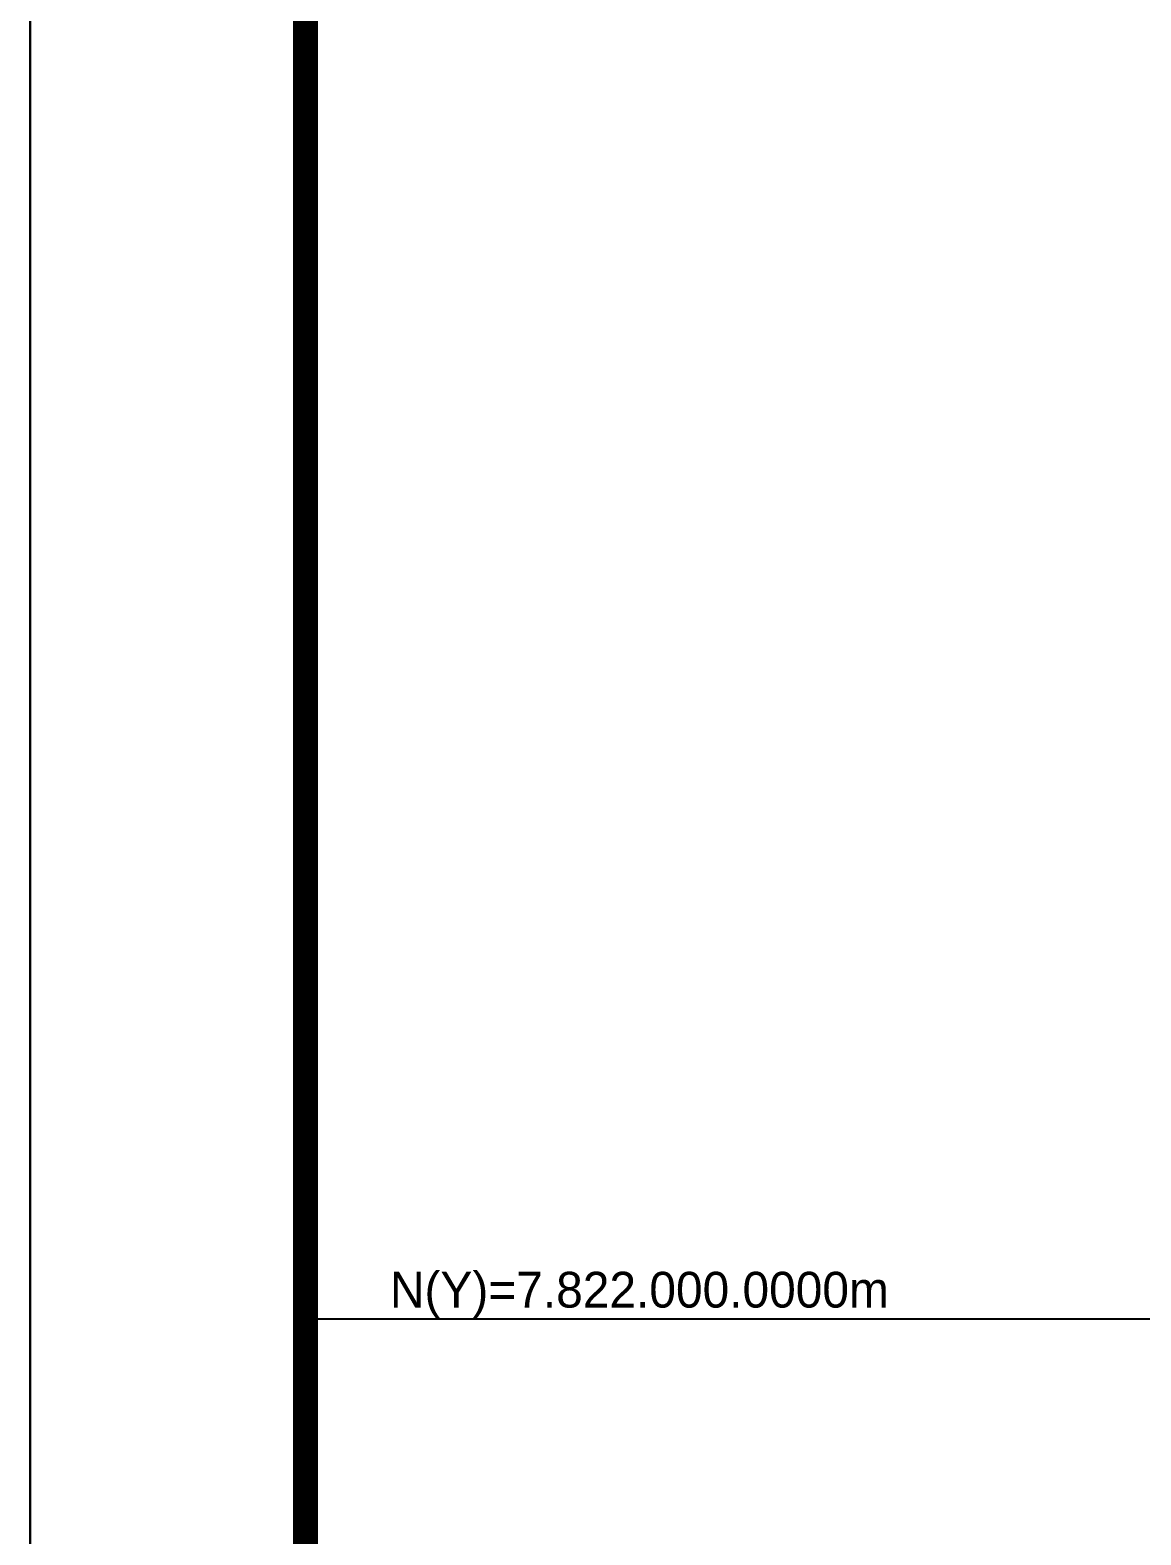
# Model space of a CAD drawing. Extents: x 745861 to 750061, y 7819050 to 7824990.
# Drawn here: x 745861 to 746668, y 7821843 to 7822937 of the extents above; entities that cross this region are included whole.
import ezdxf
from ezdxf.enums import TextEntityAlignment as Align

# ---------------------------------------------------------------- set-up
doc = ezdxf.new("R2010")
doc.units = 0
doc.header["$MEASUREMENT"] = 0
doc.linetypes.add('LIN0', pattern=[0])
doc.layers.add('MALHA', color=8, linetype='Continuous')
doc.layers.add('MARGEM', color=5, linetype='Continuous')

msp = doc.modelspace()

# ---------------------------------------------------------------- linework, layer by layer
at = {"color": 8}
msp.add_line((746061.2, 7822000), (746935.8, 7822000), dxfattribs=at)
at = {"layer": 'MARGEM', "color": 174, "linetype": 'LIN0'}
msp.add_line((745861.2, 7819050), (745861.2, 7824990), dxfattribs=at)
at = {"layer": 'MARGEM', "color": 174, "linetype": 'LIN0', "flags": 128}
msp.add_lwpolyline([(750061.2, 7819050), (750061.2, 7824990), (745861.2, 7824990), (745861.2, 7819050)], close=True, dxfattribs=at)
at = {"layer": 'MARGEM', "color": 174, "linetype": 'LIN0', "const_width": 18.2, "flags": 128}
msp.add_lwpolyline([(749861.2, 7819718.8), (749861.2, 7824790), (746061.2, 7824790), (746061.2, 7819718.8)], close=True, dxfattribs=at)

# ---------------------------------------------------------------- texts
at = {"layer": 'MALHA'}
msp.add_text('N(Y)=7.822.000.0000m', height=26, dxfattribs=at).set_placement((746485, 7822021.2), align=Align.MIDDLE_RIGHT)

doc.saveas('drawing.dxf')
